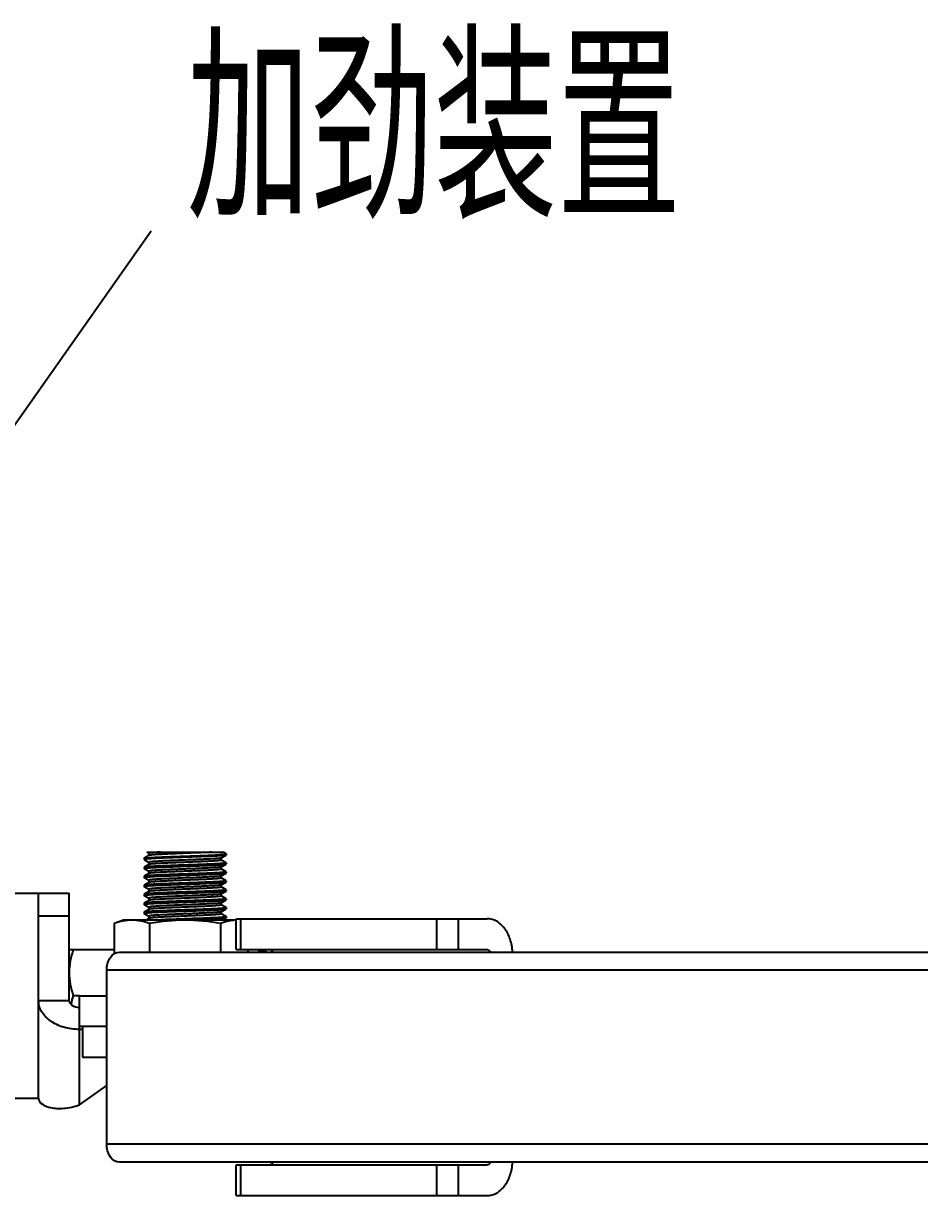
# Model space of a CAD drawing. Extents: x 27938 to 1507990, y 110129 to 923079.
# Drawn here: x 487083 to 489115, y 381761 to 384418 of the extents above; entities that cross this region are included whole.
import ezdxf

# ---------------------------------------------------------------- set-up
doc = ezdxf.new("R2010")
doc.units = 0
doc.header["$LTSCALE"] = 1000
doc.header["$MEASUREMENT"] = 0
doc.layers.add('W_DIM', color=4, linetype='Continuous')
doc.styles.get("Standard").update_dxf_attribs({"font": 'gbenor.shx', "bigfont": 'gbcbig.shx'})
doc.styles.add('wwp100', font='txt.shx', dxfattribs={"width": 0.7, "height": 400, "bigfont": 'hztxt.shx'})
doc.dimstyles.get("Standard").update_dxf_attribs({"dimtxt": 0.18, "dimasz": 0.18, "dimexe": 0.18, "dimexo": 0.0625, "dimgap": 0.09, "dimtad": 0, "dimtih": 1, "dimtoh": 1, "dimdec": 4, "dimzin": 0, "dimdsep": 46, "dimtxsty": 'Standard', "dimcen": 0.09, "dimadec": 0, "dimazin": 0, "dimtfac": 1, "dimtdec": 4, "dimtofl": 0, "dimtmove": 0, "dimatfit": 3, "dimfxl": 1, "dimtolj": 1, "dimtzin": 0, "dimarcsym": 0})

msp = doc.modelspace()

# ---------------------------------------------------------------- linework, layer by layer
at = {"linetype": 'Continuous'}
for p, q in [((487356.9, 382525.4), (487357.1, 382525.6)), ((487356.9, 382525.4), (487356.9, 382522.9)), ((487356.9, 382525.4), (487356.9, 382522.9)), ((487357.1, 382522.7), (487356.9, 382522.9)), ((487356.9, 382522.9), (487356.9, 382522.9)), ((487367.9, 382531.9), (487357.1, 382525.6)), ((487357.1, 382522.7), (487367.9, 382516.4)), ((487363.2, 382539.5), (487367.9, 382536.8)), ((487363.2, 382539.5), (487536.2, 382539.5)), ((487367.9, 382536.8), (487367.9, 382531.9)), ((487368.1, 382532), (487367.9, 382531.9)), ((487531.5, 382526.5), (487531.7, 382526.6)), ((487531.7, 382526.6), (487542.6, 382532.9)), ((487531.7, 382521.6), (487531.7, 382526.6)), ((487542.6, 382515.5), (487531.8, 382521.7)), ((487542.6, 382535.8), (487536.2, 382539.5)), ((487542.7, 382535.6), (487542.6, 382535.8)), ((487542.7, 382533.1), (487542.6, 382532.9)), ((487542.7, 382535.6), (487542.7, 382533.1)), ((487357.1, 382505.3), (487356.9, 382505.1)), ((487356.9, 382505.1), (487356.9, 382502.6)), ((487356.9, 382505.1), (487356.9, 382502.6)), ((487357.1, 382502.4), (487356.9, 382502.6)), ((487356.9, 382502.6), (487356.9, 382502.6)), ((487367.9, 382511.5), (487357.1, 382505.3)), ((487357.1, 382502.4), (487367.9, 382496.1)), ((487367.9, 382491.2), (487357.1, 382485)), ((487367.9, 382516.5), (487367.9, 382511.5)), ((487368.1, 382511.7), (487367.9, 382511.5)), ((487367.9, 382496.2), (487367.9, 382491.2)), ((487368.1, 382491.3), (487367.9, 382491.2)), ((487368.5, 382511.8), (487368.1, 382511.7)), ((487531.5, 382506.1), (487531.7, 382506.2)), ((487531.7, 382506.2), (487542.6, 382512.5)), ((487531.7, 382501.3), (487531.7, 382506.2)), ((487531.7, 382485.9), (487542.6, 382492.2)), ((487542.6, 382495.1), (487531.8, 382501.4)), ((487542.6, 382515.5), (487542.7, 382515.3)), ((487542.6, 382512.5), (487542.7, 382512.7)), ((487542.6, 382495.1), (487542.7, 382494.9)), ((487542.6, 382492.2), (487542.7, 382492.4)), ((487542.7, 382515.3), (487542.7, 382512.7)), ((487542.7, 382515.3), (487542.7, 382512.7)), ((487542.7, 382494.9), (487542.7, 382492.4)), ((487542.7, 382494.9), (487542.7, 382492.4)), ((487357.1, 382485), (487356.9, 382484.8)), ((487356.9, 382484.8), (487356.9, 382482.2)), ((487356.9, 382484.8), (487356.9, 382482.2)), ((487356.9, 382482.2), (487356.9, 382482.3)), ((487357.1, 382482), (487356.9, 382482.2)), ((487357.1, 382464.6), (487356.9, 382464.4)), ((487356.9, 382464.4), (487356.9, 382461.9)), ((487356.9, 382464.4), (487356.9, 382461.9)), ((487357.1, 382482), (487367.9, 382475.8)), ((487367.9, 382470.9), (487357.1, 382464.6)), ((487367.9, 382475.9), (487367.9, 382470.9)), ((487368.1, 382471), (487367.9, 382470.9)), ((487531.5, 382485.8), (487531.7, 382485.9)), ((487531.5, 382465.5), (487531.7, 382465.6)), ((487531.7, 382480.9), (487531.7, 382485.9)), ((487531.7, 382465.6), (487542.6, 382471.9)), ((487531.7, 382460.6), (487531.7, 382465.6)), ((487542.6, 382474.8), (487531.8, 382481)), ((487542.6, 382474.8), (487542.7, 382474.6)), ((487542.6, 382471.9), (487542.7, 382472.1)), ((487542.7, 382474.6), (487542.7, 382472.1)), ((487542.7, 382474.6), (487542.7, 382472.1)), ((486536.6, 382446.5), (487187.1, 382446.5)), ((487117.4, 381981.9), (487117.4, 382446.5)), ((487187.1, 382203.4), (487187.1, 382446.5)), ((487357.1, 382461.7), (487356.9, 382461.9)), ((487356.9, 382461.9), (487356.9, 382461.9)), ((487357.1, 382444.3), (487356.9, 382444.1)), ((487356.9, 382444.1), (487356.9, 382441.6)), ((487356.9, 382444.1), (487356.9, 382441.6)), ((487357.1, 382441.4), (487356.9, 382441.6)), ((487356.9, 382441.6), (487356.9, 382441.6)), ((487357.1, 382461.7), (487367.9, 382455.5)), ((487367.9, 382450.6), (487357.1, 382444.3)), ((487357.1, 382441.4), (487367.9, 382435.1)), ((487367.9, 382455.5), (487367.9, 382450.6)), ((487368.1, 382450.7), (487367.9, 382450.6)), ((487531.5, 382445.2), (487531.7, 382445.3)), ((487531.7, 382445.3), (487542.6, 382451.5)), ((487531.7, 382440.3), (487531.7, 382445.3)), ((487542.6, 382454.5), (487531.8, 382460.7)), ((487542.6, 382434.1), (487531.8, 382440.4)), ((487542.6, 382454.5), (487542.7, 382454.3)), ((487542.6, 382451.5), (487542.7, 382451.7)), ((487542.7, 382454.3), (487542.7, 382451.7)), ((487542.7, 382454.3), (487542.7, 382451.7)), ((487357.1, 382424), (487356.9, 382423.8)), ((487356.9, 382423.8), (487356.9, 382421.3)), ((487356.9, 382423.8), (487356.9, 382421.3)), ((487357.1, 382421.1), (487356.9, 382421.3)), ((487356.9, 382421.3), (487356.9, 382421.3)), ((487367.9, 382430.2), (487357.1, 382424)), ((487357.1, 382421.1), (487367.9, 382414.8)), ((487367.9, 382435.2), (487367.9, 382430.2)), ((487368.1, 382430.3), (487367.9, 382430.2)), ((487367.9, 382414.9), (487367.9, 382409.9)), ((487531.5, 382424.8), (487531.2, 382424.7)), ((487531.5, 382424.8), (487531.7, 382424.9)), ((487531.7, 382424.9), (487542.6, 382431.2)), ((487531.7, 382420), (487531.7, 382424.9)), ((487542.6, 382413.8), (487531.8, 382420)), ((487542.6, 382434.1), (487542.7, 382434)), ((487542.6, 382431.2), (487542.7, 382431.4)), ((487542.6, 382413.8), (487542.7, 382413.6)), ((487542.7, 382434), (487542.7, 382431.4)), ((487542.7, 382434), (487542.7, 382431.4)), ((487542.7, 382413.6), (487542.7, 382411.1)), ((487542.7, 382413.6), (487542.7, 382411.1)), ((487117.4, 382395.5), (487187.1, 382395.5)), ((487288.9, 382378.3), (487310.4, 382386.2)), ((487310.4, 382386.2), (487565.9, 382386.2)), ((487357.1, 382403.7), (487356.9, 382403.5)), ((487356.9, 382403.5), (487356.9, 382400.9)), ((487356.9, 382403.5), (487356.9, 382400.9)), ((487356.9, 382400.9), (487356.9, 382401)), ((487357.1, 382400.7), (487356.9, 382400.9)), ((487367.9, 382409.9), (487357.1, 382403.7)), ((487357.1, 382400.7), (487367.9, 382394.5)), ((487367.9, 382389.6), (487362, 382386.2)), ((487368.1, 382410), (487367.9, 382409.9)), ((487367.9, 382394.6), (487367.9, 382389.6)), ((487368.1, 382389.7), (487367.9, 382389.6)), ((487368.4, 382410.1), (487368.1, 382410)), ((487531.5, 382404.5), (487531.7, 382404.6)), ((487531.7, 382404.6), (487542.6, 382410.9)), ((487531.7, 382399.6), (487531.7, 382404.6)), ((487542.6, 382393.5), (487531.8, 382399.7)), ((487535, 382386.2), (487542.6, 382390.6)), ((487542.6, 382410.9), (487542.7, 382411.1)), ((487542.6, 382393.5), (487542.7, 382393.3)), ((487542.6, 382390.6), (487542.7, 382390.8)), ((487542.7, 382393.3), (487542.7, 382390.8)), ((487542.7, 382393.3), (487542.7, 382390.8)), ((487565.9, 382318.8), (487565.9, 382388.5)), ((487565.9, 382388.5), (488134.7, 382388.5)), ((487576.2, 382318.8), (487576.2, 382388.5)), ((488019.7, 382388.5), (488019.7, 382318.8)), ((488069, 382388.5), (488069, 382318.8)), ((487288.9, 382378.3), (487288.9, 382309.1)), ((487369.3, 382378.3), (487369.3, 382313)), ((487530.3, 382378.3), (487530.3, 382313)), ((487187.1, 382318.7), (487288.9, 382318.7)), ((487301, 382313), (491110.7, 382313)), ((487565.9, 382318.8), (488134.7, 382318.8)), ((487595, 382318.8), (487590.8, 382313)), ((487621, 382318.8), (487621.4, 382318.2)), ((487272.2, 381877.4), (487272.2, 382272.3)), ((490802.7, 382272.3), (487272.2, 382272.3)), ((487117.4, 382203.4), (487187.1, 382203.4)), ((487210.3, 382214.2), (487196.4, 382214.2)), ((487210.3, 381966.6), (487210.3, 382214.2)), ((487210.3, 382214.2), (487272.2, 382214.2)), ((487272.2, 382144.5), (487210.3, 382144.5)), ((487217.5, 382137.7), (487210.3, 382137.7)), ((487217.5, 382144.5), (487217.5, 382074.8)), ((487217.5, 382074.8), (487272.2, 382074.8)), ((487210.3, 381966.6), (487272.2, 382010.4)), ((485479.5, 381981.9), (487117.4, 381981.9)), ((490802.7, 381877.4), (487272.2, 381877.4)), ((491110.7, 381836.7), (487301, 381836.7)), ((487565.9, 381761.2), (487565.9, 381830.9)), ((487565.9, 381830.9), (488134.7, 381830.9)), ((487576.2, 381761.2), (487576.2, 381830.9)), ((488019.7, 381830.9), (488019.7, 381761.2)), ((488069, 381830.9), (488069, 381761.2)), ((487565.9, 381761.2), (488134.7, 381761.2))]:
    msp.add_line(p, q, dxfattribs=at)
msp.add_lwpolyline([(487634.2, 382313), (487625.1, 382316.5), (487620.2, 382318.8)], dxfattribs=at)
msp.add_arc((487625.6, 382327.7), 24, 330.2296, 332.1247, dxfattribs=at)
for points, knots in [([(487542.6, 382532.9), (487542.3, 382532.7), (487541.3, 382532.5), (487539.5, 382532.2), (487536.9, 382531.9), (487531.8, 382531.4), (487523.7, 382530.9), (487511.9, 382530.3), (487497.9, 382529.7), (487482, 382529.1), (487465.1, 382528.5), (487447.5, 382527.9), (487430, 382527.3), (487413.3, 382526.7), (487397.9, 382526.1), (487384.4, 382525.5), (487374.6, 382524.9), (487368.1, 382524.5), (487364.2, 382524.2), (487361.3, 382523.9), (487359, 382523.6), (487357.7, 382523.3), (487357, 382523.1), (487356.9, 382522.9)], [0, 0, 0, 0, 0.005436, 0.015295, 0.02956, 0.048124, 0.097458, 0.161522, 0.237979, 0.324028, 0.416511, 0.512037, 0.607098, 0.698208, 0.782022, 0.855468, 0.915857, 0.940446, 0.960989, 0.977304, 0.989257, 0.996774, 1, 1, 1, 1]), ([(487357.1, 382525.6), (487357.4, 382525.8), (487358.3, 382526), (487360.1, 382526.3), (487362.8, 382526.6), (487367.9, 382527), (487376.1, 382527.6), (487387.9, 382528.2), (487402, 382528.8), (487417.9, 382529.4), (487435, 382530), (487452.6, 382530.6), (487470.1, 382531.2), (487486.9, 382531.8), (487502.2, 382532.4), (487515.7, 382533), (487525.5, 382533.6), (487531.9, 382534), (487535.7, 382534.3), (487538.6, 382534.6), (487540.8, 382534.9), (487542, 382535.2), (487542.7, 382535.4), (487542.7, 382535.6)], [0, 0, 0, 0, 0.005474, 0.015397, 0.029751, 0.04843, 0.098054, 0.162473, 0.239322, 0.325768, 0.418622, 0.514456, 0.609731, 0.70093, 0.784687, 0.857913, 0.91791, 0.942239, 0.962481, 0.978455, 0.990031, 0.997145, 1, 1, 1, 1]), ([(487393.7, 382539.5), (487390, 382539.3), (487384.9, 382539), (487378.6, 382538.5), (487374.9, 382538.2), (487372, 382537.9), (487369.8, 382537.6), (487368.7, 382537.3), (487367.9, 382537), (487367.9, 382536.8)], [0, 0, 0, 0, 0.42036, 0.591474, 0.734119, 0.846922, 0.928807, 0.97931, 1, 1, 1, 1]), ([(487531.5, 382526.5), (487531.2, 382526.3), (487530.4, 382526.1), (487527.7, 382525.6), (487522.6, 382525.1), (487514.5, 382524.5), (487504, 382523.9), (487491.6, 382523.3), (487477.6, 382522.7), (487462.5, 382522.1), (487447.1, 382521.5), (487431.7, 382520.9), (487417, 382520.3), (487403.5, 382519.7), (487391.7, 382519.1), (487383.1, 382518.5), (487377.4, 382518.1), (487374.1, 382517.8), (487371.6, 382517.5), (487369.6, 382517.2), (487368.6, 382517), (487367.9, 382516.7), (487367.9, 382516.5)], [0, 0, 0, 0, 0.005874, 0.016149, 0.049759, 0.099805, 0.164491, 0.241456, 0.327881, 0.420594, 0.516191, 0.611162, 0.702019, 0.785427, 0.858327, 0.918049, 0.942269, 0.962424, 0.97834, 0.989887, 0.997022, 1, 1, 1, 1]), ([(487509.4, 382539.5), (487503.2, 382539.1), (487489.8, 382538.5), (487468.4, 382537.6), (487445.5, 382536.7), (487423, 382535.8), (487405.3, 382535), (487392.7, 382534.4), (487385, 382533.9), (487378.6, 382533.4), (487373.6, 382533), (487370.4, 382532.5), (487368.6, 382532.3), (487368.1, 382532)], [0, 0, 0, 0, 0.131034, 0.286202, 0.452618, 0.616437, 0.764037, 0.82784, 0.883154, 0.928833, 0.963939, 0.987775, 1, 1, 1, 1]), ([(487531.7, 382521.6), (487531.7, 382521.4), (487531.1, 382521.2), (487530.1, 382520.9), (487528.2, 382520.6), (487525.7, 382520.3), (487522.5, 382520), (487517, 382519.6), (487508.7, 382519.1), (487497.2, 382518.5), (487484, 382517.9), (487469.6, 382517.3), (487454.5, 382516.7), (487439.3, 382516.1), (487424.4, 382515.5), (487410.4, 382514.9), (487397.8, 382514.3), (487387.1, 382513.7), (487378.6, 382513.2), (487372.6, 382512.5), (487369.5, 382512.2), (487368.5, 382511.8)], [0, 0, 0, 0, 0.002911, 0.009849, 0.021073, 0.036545, 0.056142, 0.079704, 0.137856, 0.208956, 0.290481, 0.379534, 0.472947, 0.567398, 0.659524, 0.746048, 0.823893, 0.890294, 0.942901, 0.979872, 1, 1, 1, 1]), ([(487356.9, 382502.6), (487357, 382502.8), (487357.7, 382503), (487359, 382503.3), (487361.3, 382503.6), (487364.2, 382503.9), (487368.1, 382504.2), (487374.6, 382504.6), (487384.4, 382505.1), (487397.9, 382505.7), (487413.3, 382506.3), (487430, 382507), (487447.5, 382507.6), (487465, 382508.2), (487482, 382508.8), (487497.8, 382509.4), (487511.9, 382510), (487523.7, 382510.6), (487531.8, 382511.1), (487536.9, 382511.6), (487539.5, 382511.9), (487541.3, 382512.2), (487542.3, 382512.4), (487542.6, 382512.5)], [0, 0, 0, 0, 0.003225, 0.010741, 0.022692, 0.039006, 0.059547, 0.084135, 0.144521, 0.217966, 0.301777, 0.392884, 0.487948, 0.583476, 0.67596, 0.762008, 0.838468, 0.902535, 0.95187, 0.970436, 0.984702, 0.994562, 1, 1, 1, 1]), ([(487356.9, 382482.3), (487357, 382482.5), (487357.7, 382482.7), (487359, 382483), (487361.3, 382483.2), (487364.2, 382483.5), (487368.1, 382483.8), (487374.6, 382484.3), (487384.4, 382484.8), (487397.9, 382485.4), (487413.3, 382486), (487430, 382486.6), (487447.5, 382487.2), (487465, 382487.8), (487482, 382488.5), (487497.8, 382489.1), (487511.9, 382489.7), (487523.7, 382490.3), (487531.8, 382490.8), (487536.9, 382491.2), (487539.5, 382491.5), (487541.3, 382491.8), (487542.3, 382492), (487542.6, 382492.2)], [0, 0, 0, 0, 0.003225, 0.010742, 0.022694, 0.039008, 0.059551, 0.084139, 0.144526, 0.217973, 0.301788, 0.392894, 0.487953, 0.583479, 0.675961, 0.762009, 0.838466, 0.902531, 0.951868, 0.970435, 0.984701, 0.994562, 1, 1, 1, 1]), ([(487542.7, 382515.3), (487542.7, 382515.1), (487542, 382514.8), (487540.8, 382514.6), (487538.6, 382514.3), (487535.7, 382514), (487531.9, 382513.7), (487525.5, 382513.2), (487515.7, 382512.7), (487502.2, 382512.1), (487486.9, 382511.5), (487470.1, 382510.9), (487452.6, 382510.3), (487435, 382509.7), (487417.9, 382509.1), (487402, 382508.4), (487387.9, 382507.8), (487376.1, 382507.2), (487367.9, 382506.7), (487362.8, 382506.3), (487360.1, 382506), (487358.3, 382505.7), (487357.4, 382505.5), (487357.1, 382505.3)], [0, 0, 0, 0, 0.002855, 0.009969, 0.021546, 0.03752, 0.057763, 0.082092, 0.142088, 0.215313, 0.299069, 0.390267, 0.485541, 0.581373, 0.674225, 0.760673, 0.837524, 0.901944, 0.951568, 0.970248, 0.984602, 0.994526, 1, 1, 1, 1]), ([(487542.7, 382494.9), (487542.7, 382494.8), (487542, 382494.5), (487540.8, 382494.3), (487538.6, 382493.9), (487535.7, 382493.7), (487531.9, 382493.3), (487525.5, 382492.9), (487515.7, 382492.4), (487502.2, 382491.8), (487486.9, 382491.2), (487470.1, 382490.6), (487452.6, 382489.9), (487435, 382489.3), (487417.9, 382488.7), (487402, 382488.1), (487387.9, 382487.5), (487376.1, 382486.9), (487367.9, 382486.4), (487362.8, 382485.9), (487360.1, 382485.6), (487358.3, 382485.3), (487357.4, 382485.1), (487357.1, 382485)], [0, 0, 0, 0, 0.002855, 0.009968, 0.021544, 0.037518, 0.05776, 0.082088, 0.142084, 0.21531, 0.299066, 0.390263, 0.485541, 0.581378, 0.674232, 0.760678, 0.837529, 0.901949, 0.951571, 0.970249, 0.984603, 0.994526, 1, 1, 1, 1]), ([(487531.5, 382506.1), (487531.2, 382506), (487530.4, 382505.8), (487527.7, 382505.3), (487522.6, 382504.8), (487514.5, 382504.2), (487504, 382503.6), (487491.6, 382503), (487477.6, 382502.4), (487462.5, 382501.8), (487447.1, 382501.2), (487431.7, 382500.6), (487417, 382499.9), (487403.5, 382499.3), (487391.7, 382498.7), (487383.1, 382498.2), (487377.4, 382497.8), (487374.1, 382497.5), (487371.6, 382497.2), (487369.6, 382496.9), (487368.6, 382496.6), (487367.9, 382496.4), (487367.9, 382496.2)], [0, 0, 0, 0, 0.005874, 0.016149, 0.049759, 0.099805, 0.164491, 0.241457, 0.327881, 0.420594, 0.516191, 0.611162, 0.702019, 0.785427, 0.858326, 0.918049, 0.942267, 0.962424, 0.978338, 0.989888, 0.99702, 1, 1, 1, 1]), ([(487531.7, 382501.3), (487531.7, 382501.1), (487531, 382500.8), (487530, 382500.6), (487528.1, 382500.3), (487525.5, 382500), (487522.2, 382499.7), (487516.6, 382499.3), (487508, 382498.7), (487496.2, 382498.1), (487482.7, 382497.5), (487468, 382496.9), (487452.6, 382496.3), (487437.1, 382495.7), (487422.1, 382495.1), (487408.1, 382494.5), (487395.6, 382493.9), (487385.2, 382493.3), (487377.1, 382492.7), (487371.9, 382492.2), (487369.3, 382491.7), (487368.4, 382491.5), (487368.1, 382491.3)], [0, 0, 0, 0, 0.002979, 0.01011, 0.021658, 0.037569, 0.057721, 0.081935, 0.141646, 0.214533, 0.297928, 0.388772, 0.483732, 0.579321, 0.672029, 0.758455, 0.835426, 0.900125, 0.95019, 0.983823, 0.994112, 1, 1, 1, 1]), ([(487356.9, 382461.9), (487357, 382462.1), (487357.7, 382462.3), (487359, 382462.6), (487361.3, 382462.9), (487364.2, 382463.2), (487368.1, 382463.5), (487374.6, 382464), (487384.4, 382464.5), (487397.9, 382465.1), (487413.3, 382465.7), (487430, 382466.3), (487447.5, 382466.9), (487465, 382467.5), (487482, 382468.1), (487497.8, 382468.7), (487511.9, 382469.3), (487523.7, 382469.9), (487531.8, 382470.5), (487536.9, 382470.9), (487539.5, 382471.2), (487541.3, 382471.5), (487542.3, 382471.7), (487542.6, 382471.9)], [0, 0, 0, 0, 0.003225, 0.010742, 0.022693, 0.039008, 0.059551, 0.084139, 0.144525, 0.217968, 0.30178, 0.392886, 0.487947, 0.583471, 0.675953, 0.762004, 0.838465, 0.902532, 0.951868, 0.970435, 0.984701, 0.994562, 1, 1, 1, 1]), ([(487542.7, 382474.6), (487542.7, 382474.4), (487542, 382474.2), (487540.8, 382473.9), (487538.6, 382473.6), (487535.7, 382473.3), (487531.9, 382473), (487525.5, 382472.6), (487515.7, 382472.1), (487502.2, 382471.5), (487486.9, 382470.8), (487470.1, 382470.2), (487452.6, 382469.6), (487435, 382469), (487417.9, 382468.4), (487402, 382467.8), (487387.9, 382467.2), (487376.1, 382466.6), (487367.9, 382466.1), (487362.8, 382465.6), (487360.1, 382465.3), (487358.3, 382465), (487357.4, 382464.8), (487357.1, 382464.6)], [0, 0, 0, 0, 0.002855, 0.009969, 0.021546, 0.03752, 0.057763, 0.082092, 0.142089, 0.215318, 0.299077, 0.390275, 0.485549, 0.581383, 0.674236, 0.760681, 0.837528, 0.901946, 0.95157, 0.970249, 0.984603, 0.994526, 1, 1, 1, 1]), ([(487531, 382485.6), (487529.8, 382485.3), (487526.6, 382484.9), (487520.4, 382484.3), (487511.8, 382483.7), (487501, 382483.1), (487488.4, 382482.5), (487469.3, 382481.7), (487449.4, 382480.9), (487429.4, 382480.1), (487415.1, 382479.5), (487402.1, 382478.9), (487390.7, 382478.4), (487382.5, 382477.8), (487377, 382477.4), (487373.9, 382477.1), (487371.4, 382476.8), (487369.5, 382476.5), (487368.6, 382476.3), (487367.9, 382476), (487367.9, 382475.9)], [0, 0, 0, 0, 0.02164, 0.059864, 0.113419, 0.180452, 0.258616, 0.345169, 0.53109, 0.623921, 0.712302, 0.793127, 0.863558, 0.921128, 0.944446, 0.963837, 0.979144, 0.990248, 0.997114, 1, 1, 1, 1]), ([(487531.5, 382465.5), (487531.2, 382465.3), (487530.4, 382465.1), (487527.7, 382464.6), (487522.6, 382464.1), (487514.5, 382463.5), (487504, 382462.9), (487491.6, 382462.3), (487477.6, 382461.7), (487462.5, 382461.1), (487447.1, 382460.5), (487431.7, 382459.9), (487417, 382459.3), (487403.5, 382458.7), (487391.7, 382458.1), (487383.1, 382457.6), (487377.4, 382457.1), (487374.1, 382456.8), (487371.6, 382456.5), (487369.6, 382456.2), (487368.6, 382456), (487367.9, 382455.7), (487367.9, 382455.5)], [0, 0, 0, 0, 0.005876, 0.016149, 0.049758, 0.099805, 0.164491, 0.241457, 0.327882, 0.420595, 0.516192, 0.611162, 0.702019, 0.785427, 0.858326, 0.918048, 0.942268, 0.962423, 0.978339, 0.989887, 0.997021, 1, 1, 1, 1]), ([(487531.7, 382480.9), (487531.7, 382480.8), (487531, 382480.5), (487530, 382480.3), (487528.1, 382480), (487525.5, 382479.7), (487522.2, 382479.4), (487516.6, 382478.9), (487508, 382478.4), (487496.2, 382477.8), (487482.7, 382477.2), (487468, 382476.6), (487452.6, 382476), (487437.1, 382475.4), (487422.1, 382474.8), (487408.1, 382474.1), (487395.6, 382473.5), (487385.2, 382472.9), (487377.1, 382472.3), (487371.9, 382471.9), (487369.3, 382471.4), (487368.4, 382471.2), (487368.1, 382471)], [0, 0, 0, 0, 0.002978, 0.010111, 0.021657, 0.037569, 0.05772, 0.081936, 0.141647, 0.214533, 0.297928, 0.388772, 0.483731, 0.57932, 0.672029, 0.758455, 0.835427, 0.900125, 0.95019, 0.983823, 0.99411, 1, 1, 1, 1]), ([(487356.9, 382441.6), (487357, 382441.8), (487357.7, 382442), (487359, 382442.3), (487361.3, 382442.6), (487364.2, 382442.9), (487368.1, 382443.2), (487374.6, 382443.6), (487384.4, 382444.2), (487397.9, 382444.8), (487413.3, 382445.4), (487430, 382446), (487447.5, 382446.6), (487465, 382447.2), (487482, 382447.8), (487497.8, 382448.4), (487511.9, 382449), (487523.7, 382449.6), (487531.8, 382450.1), (487536.9, 382450.6), (487539.5, 382450.9), (487541.3, 382451.2), (487542.3, 382451.4), (487542.6, 382451.5)], [0, 0, 0, 0, 0.003225, 0.010741, 0.022692, 0.039006, 0.059547, 0.084135, 0.144521, 0.217967, 0.30178, 0.392887, 0.48795, 0.583479, 0.675962, 0.76201, 0.838468, 0.902535, 0.95187, 0.970436, 0.984702, 0.994562, 1, 1, 1, 1]), ([(487542.7, 382454.3), (487542.7, 382454.1), (487542, 382453.8), (487540.8, 382453.6), (487538.6, 382453.3), (487535.7, 382453), (487531.9, 382452.7), (487525.5, 382452.3), (487515.7, 382451.7), (487502.2, 382451.1), (487486.9, 382450.5), (487470.1, 382449.9), (487452.6, 382449.3), (487435, 382448.7), (487417.9, 382448.1), (487402, 382447.5), (487387.9, 382446.9), (487376.1, 382446.3), (487367.9, 382445.7), (487362.8, 382445.3), (487360.1, 382445), (487358.3, 382444.7), (487357.4, 382444.5), (487357.1, 382444.3)], [0, 0, 0, 0, 0.002855, 0.009968, 0.021545, 0.037519, 0.057762, 0.08209, 0.142086, 0.21531, 0.299066, 0.390263, 0.485539, 0.581372, 0.674224, 0.760672, 0.837524, 0.901944, 0.951568, 0.970248, 0.984602, 0.994526, 1, 1, 1, 1]), ([(487531.5, 382445.2), (487531.2, 382445), (487530.4, 382444.8), (487527.7, 382444.3), (487522.6, 382443.8), (487514.5, 382443.2), (487504, 382442.6), (487491.6, 382442), (487477.6, 382441.4), (487462.5, 382440.8), (487447.1, 382440.2), (487431.7, 382439.6), (487417, 382439), (487403.5, 382438.4), (487391.7, 382437.8), (487383.1, 382437.2), (487377.4, 382436.8), (487374.1, 382436.5), (487371.6, 382436.2), (487369.6, 382435.9), (487368.6, 382435.6), (487367.9, 382435.4), (487367.9, 382435.2)], [0, 0, 0, 0, 0.005874, 0.016149, 0.049758, 0.099805, 0.164491, 0.241456, 0.327881, 0.420594, 0.516191, 0.611162, 0.702019, 0.785427, 0.858327, 0.918049, 0.942268, 0.962424, 0.978338, 0.989888, 0.997021, 1, 1, 1, 1]), ([(487531.7, 382460.6), (487531.7, 382460.5), (487531, 382460.2), (487530, 382459.9), (487528.1, 382459.6), (487525.5, 382459.3), (487522.2, 382459), (487516.6, 382458.6), (487508, 382458.1), (487496.2, 382457.5), (487482.7, 382456.9), (487468, 382456.3), (487452.6, 382455.6), (487437.1, 382455), (487422.1, 382454.4), (487408.1, 382453.8), (487395.6, 382453.2), (487385.2, 382452.6), (487377.1, 382452), (487371.9, 382451.5), (487369.3, 382451.1), (487368.4, 382450.8), (487368.1, 382450.7)], [0, 0, 0, 0, 0.002978, 0.010111, 0.021656, 0.037569, 0.05772, 0.081935, 0.141646, 0.214533, 0.297927, 0.388772, 0.483731, 0.579321, 0.67203, 0.758455, 0.835427, 0.900125, 0.95019, 0.983823, 0.994112, 1, 1, 1, 1]), ([(487531.7, 382440.3), (487531.7, 382440.1), (487531, 382439.9), (487530, 382439.6), (487528.1, 382439.3), (487525.5, 382439), (487522.2, 382438.7), (487516.6, 382438.3), (487508, 382437.7), (487496.2, 382437.1), (487482.7, 382436.5), (487468, 382435.9), (487452.6, 382435.3), (487437.1, 382434.7), (487422.1, 382434.1), (487408.1, 382433.5), (487395.6, 382432.9), (487385.2, 382432.3), (487377.1, 382431.7), (487371.9, 382431.2), (487369.3, 382430.7), (487368.4, 382430.5), (487368.1, 382430.3)], [0, 0, 0, 0, 0.002979, 0.01011, 0.021658, 0.037569, 0.057721, 0.081935, 0.141647, 0.214533, 0.297928, 0.388772, 0.483732, 0.57932, 0.672029, 0.758455, 0.835426, 0.900125, 0.950189, 0.983823, 0.994111, 1, 1, 1, 1]), ([(487356.9, 382421.3), (487357, 382421.5), (487357.7, 382421.7), (487359, 382422), (487361.3, 382422.3), (487364.2, 382422.6), (487368.1, 382422.9), (487374.6, 382423.3), (487384.4, 382423.8), (487397.9, 382424.4), (487413.3, 382425), (487430, 382425.6), (487447.5, 382426.3), (487465, 382426.9), (487482, 382427.5), (487497.8, 382428.1), (487511.9, 382428.7), (487523.7, 382429.3), (487531.8, 382429.8), (487536.9, 382430.3), (487539.5, 382430.5), (487541.3, 382430.8), (487542.3, 382431.1), (487542.6, 382431.2)], [0, 0, 0, 0, 0.003225, 0.010742, 0.022694, 0.039009, 0.059552, 0.08414, 0.144527, 0.217974, 0.301788, 0.392895, 0.487953, 0.583477, 0.675959, 0.762007, 0.838465, 0.902531, 0.951868, 0.970435, 0.984701, 0.994562, 1, 1, 1, 1]), ([(487542.7, 382434), (487542.7, 382433.8), (487542, 382433.5), (487540.8, 382433.3), (487538.6, 382433), (487535.7, 382432.7), (487531.9, 382432.4), (487525.5, 382431.9), (487515.7, 382431.4), (487502.2, 382430.8), (487486.9, 382430.2), (487470.1, 382429.6), (487452.6, 382429), (487435, 382428.4), (487417.9, 382427.7), (487402, 382427.1), (487387.9, 382426.5), (487376.1, 382425.9), (487367.9, 382425.4), (487362.8, 382425), (487360.1, 382424.7), (487358.3, 382424.4), (487357.4, 382424.2), (487357.1, 382424)], [0, 0, 0, 0, 0.002855, 0.009969, 0.021545, 0.037519, 0.05776, 0.082088, 0.142085, 0.215312, 0.29907, 0.390268, 0.485546, 0.581383, 0.674236, 0.760681, 0.83753, 0.901949, 0.951572, 0.970249, 0.984603, 0.994526, 1, 1, 1, 1]), ([(487542.7, 382413.6), (487542.7, 382413.4), (487542, 382413.2), (487540.8, 382412.9), (487538.6, 382412.6), (487535.7, 382412.3), (487531.9, 382412), (487525.5, 382411.6), (487515.7, 382411.1), (487502.2, 382410.5), (487486.9, 382409.9), (487470.1, 382409.2), (487452.6, 382408.6), (487435, 382408), (487417.9, 382407.4), (487402, 382406.8), (487387.9, 382406.2), (487376.1, 382405.6), (487367.9, 382405.1), (487362.8, 382404.6), (487360.1, 382404.3), (487358.3, 382404), (487357.4, 382403.8), (487357.1, 382403.7)], [0, 0, 0, 0, 0.002855, 0.009969, 0.021546, 0.037521, 0.057764, 0.082093, 0.14209, 0.215317, 0.299076, 0.390274, 0.485548, 0.581381, 0.674233, 0.760678, 0.837526, 0.901945, 0.951569, 0.970248, 0.984602, 0.994526, 1, 1, 1, 1]), ([(487531.2, 382424.7), (487530.2, 382424.3), (487527, 382423.9), (487521.1, 382423.3), (487512.6, 382422.8), (487501.9, 382422.2), (487489.4, 382421.6), (487475.4, 382421), (487460.5, 382420.4), (487445.2, 382419.8), (487430.1, 382419.2), (487415.7, 382418.6), (487402.5, 382418), (487391, 382417.4), (487382.7, 382416.9), (487377.1, 382416.4), (487373.9, 382416.1), (487371.5, 382415.9), (487369.6, 382415.5), (487368.6, 382415.3), (487367.9, 382415), (487367.9, 382414.9)], [0, 0, 0, 0, 0.019944, 0.056762, 0.109253, 0.175577, 0.253383, 0.339903, 0.432057, 0.52656, 0.620045, 0.70918, 0.79079, 0.861971, 0.920194, 0.943786, 0.963408, 0.9789, 0.990139, 0.997086, 1, 1, 1, 1]), ([(487531.7, 382420), (487531.7, 382419.8), (487531.1, 382419.5), (487530.1, 382419.3), (487528.2, 382419), (487525.7, 382418.7), (487522.4, 382418.4), (487516.9, 382418), (487508.5, 382417.4), (487496.9, 382416.8), (487483.6, 382416.2), (487469.1, 382415.6), (487454, 382415), (487438.6, 382414.4), (487423.7, 382413.8), (487409.7, 382413.2), (487397.2, 382412.6), (487386.5, 382412), (487378.1, 382411.5), (487372.3, 382410.9), (487369.3, 382410.5), (487368.4, 382410.1)], [0, 0, 0, 0, 0.00293, 0.009924, 0.021241, 0.036839, 0.056595, 0.080345, 0.138946, 0.21056, 0.292623, 0.382193, 0.476053, 0.570834, 0.663131, 0.749631, 0.827228, 0.893142, 0.945019, 0.981028, 1, 1, 1, 1]), ([(487288.9, 382378.3), (487295.4, 382380.7), (487308.6, 382384.6), (487322.3, 382386.2), (487329.1, 382386.2)], [0, 0, 0, 0, 0.506411, 1, 1, 1, 1]), ([(487329.1, 382386.2), (487335.9, 382386.2), (487349.6, 382384.6), (487362.8, 382380.7), (487369.3, 382378.3)], [0, 0, 0, 0, 0.493589, 1, 1, 1, 1]), ([(487356.9, 382401), (487357, 382401.1), (487357.7, 382401.4), (487359, 382401.6), (487361.3, 382401.9), (487364.2, 382402.2), (487368.1, 382402.5), (487374.6, 382403), (487384.4, 382403.5), (487397.9, 382404.1), (487413.3, 382404.7), (487430, 382405.3), (487447.5, 382405.9), (487465, 382406.5), (487482, 382407.1), (487497.8, 382407.8), (487511.9, 382408.4), (487523.7, 382409), (487531.8, 382409.5), (487536.9, 382409.9), (487539.5, 382410.2), (487541.3, 382410.5), (487542.3, 382410.7), (487542.6, 382410.9)], [0, 0, 0, 0, 0.003224, 0.010741, 0.022692, 0.039006, 0.059548, 0.084136, 0.144522, 0.217964, 0.301775, 0.392882, 0.487945, 0.583471, 0.675954, 0.762005, 0.838466, 0.902533, 0.951869, 0.970435, 0.984701, 0.994562, 1, 1, 1, 1]), ([(487531.5, 382404.5), (487531.2, 382404.3), (487530.4, 382404.1), (487527.7, 382403.6), (487522.6, 382403.2), (487514.5, 382402.6), (487504, 382402), (487491.6, 382401.4), (487477.6, 382400.7), (487462.5, 382400.1), (487447.1, 382399.5), (487431.7, 382398.9), (487417, 382398.3), (487403.5, 382397.7), (487391.7, 382397.1), (487383.1, 382396.6), (487377.4, 382396.1), (487374.1, 382395.8), (487371.6, 382395.5), (487369.6, 382395.2), (487368.6, 382395), (487367.9, 382394.7), (487367.9, 382394.6)], [0, 0, 0, 0, 0.005875, 0.016149, 0.049759, 0.099805, 0.164492, 0.241457, 0.327882, 0.420594, 0.516191, 0.611162, 0.702019, 0.785427, 0.858326, 0.918049, 0.942268, 0.962424, 0.978338, 0.989888, 0.99702, 1, 1, 1, 1]), ([(487531.7, 382399.6), (487531.7, 382399.5), (487531, 382399.2), (487530, 382399), (487528.1, 382398.6), (487525.5, 382398.4), (487522.2, 382398.1), (487516.6, 382397.6), (487508, 382397.1), (487496.2, 382396.5), (487482.7, 382395.9), (487468, 382395.3), (487452.6, 382394.7), (487437.1, 382394.1), (487422.1, 382393.4), (487408.1, 382392.8), (487395.6, 382392.2), (487385.2, 382391.6), (487377.1, 382391), (487371.9, 382390.5), (487369.3, 382390.1), (487368.4, 382389.9), (487368.1, 382389.7)], [0, 0, 0, 0, 0.002978, 0.01011, 0.021657, 0.037569, 0.057721, 0.081935, 0.141646, 0.214533, 0.297927, 0.388772, 0.483732, 0.579321, 0.67203, 0.758455, 0.835427, 0.900125, 0.95019, 0.983823, 0.994112, 1, 1, 1, 1]), ([(487542.7, 382393.3), (487542.7, 382393.2), (487542.4, 382393), (487541.8, 382392.8), (487540.6, 382392.6), (487538.3, 382392.3), (487534.4, 382391.9), (487528.5, 382391.5), (487521.1, 382391), (487512.3, 382390.6), (487502.4, 382390.1), (487487.3, 382389.5), (487467, 382388.8), (487442.2, 382387.9), (487417.9, 382387.1), (487402.1, 382386.5), (487394.6, 382386.2)], [0, 0, 0, 0, 0.002115, 0.006819, 0.014376, 0.024804, 0.054125, 0.094291, 0.144561, 0.203991, 0.271458, 0.345683, 0.50868, 0.68068, 0.848679, 1, 1, 1, 1]), ([(487463.5, 382386.2), (487473.4, 382386.5), (487487.9, 382387), (487506.1, 382387.8), (487517.7, 382388.3), (487527.2, 382388.8), (487534.6, 382389.4), (487539.2, 382389.8), (487541.6, 382390.2), (487542.3, 382390.4), (487542.6, 382390.6)], [0, 0, 0, 0, 0.377797, 0.545491, 0.692435, 0.814388, 0.907853, 0.970196, 0.989179, 1, 1, 1, 1]), ([(487530.3, 382378.3), (487533.2, 382379.4), (487544.8, 382383.2), (487556.9, 382385.6), (487565.9, 382386)], [0, 0, 0, 0, 0.255201, 1, 1, 1, 1]), ([(488192, 382313), (488191.5, 382322.9), (488188.1, 382342), (488175.8, 382366.7), (488157.5, 382384), (488141.9, 382388.5), (488134.7, 382388.5)], [0, 0, 0, 0, 0.28827, 0.554385, 0.789199, 1, 1, 1, 1]), ([(487196.4, 382318.7), (487193.6, 382310.3), (487188.9, 382293.1), (487187.1, 382275.3), (487187.1, 382266.5)], [0, 0, 0, 0, 0.501873, 1, 1, 1, 1]), ([(487272.2, 382272.3), (487272.2, 382282.3), (487276, 382300.9), (487293.1, 382313), (487301, 382313)], [0, 0, 0, 0, 0.559767, 1, 1, 1, 1]), ([(487614.3, 382318.9), (487615, 382318.5), (487618.1, 382316.4), (487621.2, 382314.5), (487623.7, 382313)], [0, 0, 0, 0, 0.2275, 1, 1, 1, 1]), ([(488134.7, 382318.8), (488135.4, 382318.8), (488138.6, 382318.2), (488140.8, 382315.3), (488141.8, 382313.1)], [0, 0, 0, 0, 0.22722, 1, 1, 1, 1]), ([(487187.1, 382266.5), (487187.1, 382257.6), (487188.9, 382239.8), (487193.6, 382222.7), (487196.4, 382214.2)], [0, 0, 0, 0, 0.498127, 1, 1, 1, 1]), ([(487210.3, 382137.7), (487198.4, 382137.7), (487175.1, 382140.9), (487144.7, 382154.6), (487123.1, 382176), (487117.4, 382194.7), (487117.4, 382203.4)], [0, 0, 0, 0, 0.287969, 0.555344, 0.790533, 1, 1, 1, 1]), ([(487210.3, 382187), (487204.6, 382187), (487194, 382189.2), (487187.1, 382199), (487187.1, 382203.4)], [0, 0, 0, 0, 0.55976, 1, 1, 1, 1]), ([(487117.4, 381981.9), (487117.4, 381970.4), (487138.7, 381960.6), (487159.1, 381958.5), (487181.7, 381958.8), (487198.9, 381962.7), (487210.3, 381966.6)], [0, 0, 0, 0, 0.34128, 0.481725, 0.640517, 1, 1, 1, 1]), ([(487301, 381836.7), (487293.1, 381836.7), (487276, 381848.8), (487272.2, 381867.4), (487272.2, 381877.4)], [0, 0, 0, 0, 0.440233, 1, 1, 1, 1]), ([(488134.7, 381761.2), (488141.9, 381761.2), (488157.5, 381765.7), (488175.8, 381783), (488188.1, 381807.7), (488191.5, 381826.8), (488192, 381836.7)], [0, 0, 0, 0, 0.210801, 0.445615, 0.71173, 1, 1, 1, 1]), ([(488141.8, 381836.7), (488141.4, 381835.8), (488140, 381833.1), (488136.9, 381830.9), (488134.7, 381830.9)], [0, 0, 0, 0, 0.2888, 1, 1, 1, 1])]:
    msp.add_open_spline(points, degree=3, knots=knots, dxfattribs=at)
for points in [[(487531.5, 382485.8), (487531.4, 382485.7), (487531.2, 382485.6), (487531, 382485.6)], [(487369.3, 382378.3), (487395.9, 382383.1), (487422.9, 382386.2), (487449.8, 382386.2)], [(487449.8, 382386.2), (487476.8, 382386.2), (487503.8, 382383.1), (487530.3, 382378.3)], [(487646.7, 382316.5), (487645.5, 382317.8), (487643.7, 382318.8), (487641.9, 382318.8)], [(487646.4, 382315.7), (487645.8, 382314.7), (487645.2, 382313.8), (487644.5, 382312.9)], [(487648.9, 382313.1), (487648.4, 382314.3), (487647.7, 382315.5), (487646.7, 382316.5)], [(487196.4, 382214.2), (487194.3, 382207.8), (487192.4, 382201.2), (487190.9, 382194.6)], [(487641.9, 381830.9), (487643.5, 381830.9), (487645.3, 381831.8), (487646.5, 381832.9)], [(487648.7, 381836.7), (487648.3, 381835.3), (487647.5, 381833.9), (487646.5, 381832.9)]]:
    msp.add_open_spline(points, degree=3, dxfattribs=at)

# ---------------------------------------------------------------- texts
at = {"layer": 'W_DIM', "color": 7, "style": 'wwp100', "width": 0.7}
msp.add_text('加劲装置', height=400, dxfattribs=at).set_placement((487453.7, 383976.2))

# ---------------------------------------------------------------- leaders
msp.add_leader([(486356.5, 382504.6), (487372.7, 383947.9)], dimstyle='Standard', override={"dimgap": 20, "dimtad": 0})

doc.saveas('drawing.dxf')
